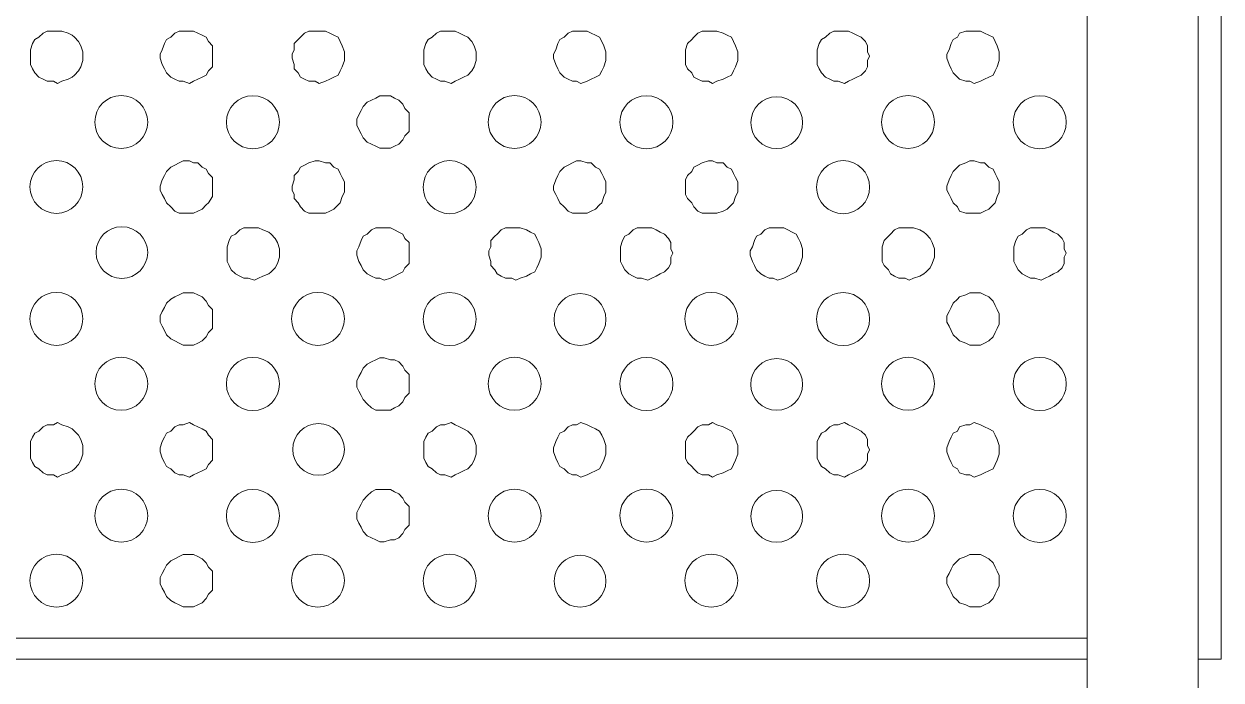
# Model space of a CAD drawing. Header units: inches. Extents: x 0.21 to 4.55, y 0.23 to 3.12.
# Drawn here: x 3.8975 to 4.1715, y 1.0512 to 1.2012 of the extents above; entities that cross this region are included whole.
import ezdxf

# ---------------------------------------------------------------- set-up
doc = ezdxf.new("R2010")
doc.units = ezdxf.units.IN
doc.header["$MEASUREMENT"] = 0
doc.layers.add('PDF_0', color=7, linetype='Continuous')
doc.layers.add('PDF_PROYECCION 2', color=7, linetype='Continuous')

msp = doc.modelspace()

# ---------------------------------------------------------------- linework, layer by layer
at = {"layer": 'PDF_0', "lineweight": 5}
msp.add_lwpolyline([(4.1662, 1.51556), (4.1662, 0.86056), (4.14082, 0.86056), (4.14082, 1.51556)], dxfattribs=at)
at = {"layer": 'PDF_PROYECCION 2', "lineweight": 5}
for points in [[(4.1662, 1.05591), (4.17147, 1.05591), (4.17147, 1.36043), (4.1662, 1.36043)], [(3.37187, 1.0607), (4.14082, 1.0607)], [(3.37187, 1.05591), (4.14082, 1.05591)]]:
    msp.add_lwpolyline(points, dxfattribs=at)
for points in [[(3.911, 1.19381), (3.911, 1.19477), (3.91052, 1.1962), (3.91004, 1.19716), (3.90908, 1.19812), (3.9086, 1.1986), (3.90765, 1.19907), (3.90621, 1.19955), (3.90525, 1.19955), (3.90429, 1.19955), (3.90286, 1.19955), (3.9019, 1.19907), (3.90094, 1.19812), (3.89999, 1.19764), (3.89951, 1.19668), (3.89903, 1.19524), (3.89903, 1.19429), (3.89903, 1.19333), (3.89903, 1.19189), (3.89951, 1.19094), (3.89999, 1.18998), (3.90094, 1.18902), (3.9019, 1.18854), (3.90286, 1.18806), (3.90429, 1.18806), (3.90525, 1.18758), (3.90621, 1.18806), (3.90765, 1.18854), (3.9086, 1.18902), (3.90908, 1.1895), (3.91004, 1.19046), (3.91052, 1.19141), (3.911, 1.19285)], [(3.94068, 1.19381), (3.94068, 1.19477), (3.94068, 1.1962), (3.93973, 1.19716), (3.93925, 1.19812), (3.93829, 1.1986), (3.93733, 1.19907), (3.93637, 1.19955), (3.93542, 1.19955), (3.93398, 1.19955), (3.93302, 1.19955), (3.93207, 1.19907), (3.93111, 1.19812), (3.93015, 1.19764), (3.92967, 1.19668), (3.92919, 1.19524), (3.92871, 1.19429), (3.92871, 1.19333), (3.92919, 1.19189), (3.92967, 1.19094), (3.93015, 1.18998), (3.93111, 1.18902), (3.93207, 1.18854), (3.93302, 1.18806), (3.93398, 1.18806), (3.93542, 1.18758), (3.93637, 1.18806), (3.93733, 1.18854), (3.93829, 1.18902), (3.93925, 1.1895), (3.93973, 1.19046), (3.94068, 1.19141), (3.94068, 1.19285)], [(3.97085, 1.19381), (3.97085, 1.19477), (3.97037, 1.1962), (3.96989, 1.19716), (3.96941, 1.19812), (3.96845, 1.1986), (3.9675, 1.19907), (3.96654, 1.19955), (3.9651, 1.19955), (3.96414, 1.19955), (3.96271, 1.19955), (3.96175, 1.19907), (3.96079, 1.19812), (3.96031, 1.19764), (3.95936, 1.19668), (3.95936, 1.19524), (3.95888, 1.19429), (3.95888, 1.19333), (3.95936, 1.19189), (3.95936, 1.19094), (3.96031, 1.18998), (3.96079, 1.18902), (3.96175, 1.18854), (3.96271, 1.18806), (3.96414, 1.18806), (3.9651, 1.18758), (3.96654, 1.18806), (3.9675, 1.18854), (3.96845, 1.18902), (3.96941, 1.1895), (3.96989, 1.19046), (3.97037, 1.19141), (3.97085, 1.19285)], [(4.00101, 1.19381), (4.00101, 1.19477), (4.00053, 1.1962), (4.00005, 1.19716), (3.9991, 1.19812), (3.99814, 1.1986), (3.99718, 1.19907), (3.99622, 1.19955), (3.99527, 1.19955), (3.99383, 1.19955), (3.99287, 1.19955), (3.99192, 1.19907), (3.99096, 1.19812), (3.99, 1.19764), (3.98952, 1.19668), (3.98904, 1.19524), (3.98904, 1.19429), (3.98904, 1.19333), (3.98904, 1.19189), (3.98952, 1.19094), (3.99, 1.18998), (3.99096, 1.18902), (3.99192, 1.18854), (3.99287, 1.18806), (3.99383, 1.18806), (3.99527, 1.18758), (3.99622, 1.18806), (3.99718, 1.18854), (3.99814, 1.18902), (3.9991, 1.1895), (4.00005, 1.19046), (4.00053, 1.19141), (4.00101, 1.19285)], [(4.0307, 1.19381), (4.0307, 1.19477), (4.03022, 1.1962), (4.02974, 1.19716), (4.02926, 1.19812), (4.0283, 1.1986), (4.02735, 1.19907), (4.02639, 1.19955), (4.02495, 1.19955), (4.02399, 1.19955), (4.02304, 1.19955), (4.02208, 1.19907), (4.02112, 1.19812), (4.02016, 1.19764), (4.01969, 1.19668), (4.01921, 1.19524), (4.01873, 1.19429), (4.01873, 1.19333), (4.01921, 1.19189), (4.01969, 1.19094), (4.02016, 1.18998), (4.02112, 1.18902), (4.02208, 1.18854), (4.02304, 1.18806), (4.02399, 1.18806), (4.02495, 1.18758), (4.02639, 1.18806), (4.02735, 1.18854), (4.0283, 1.18902), (4.02926, 1.1895), (4.02974, 1.19046), (4.03022, 1.19141), (4.0307, 1.19285)], [(4.0307, 1.19381), (4.0307, 1.19477), (4.03022, 1.1962), (4.02974, 1.19716), (4.02926, 1.19812), (4.0283, 1.1986), (4.02735, 1.19907), (4.02639, 1.19955), (4.02495, 1.19955), (4.02399, 1.19955), (4.02304, 1.19955), (4.02208, 1.19907), (4.02112, 1.19812), (4.02016, 1.19764), (4.01969, 1.19668), (4.01921, 1.19524), (4.01873, 1.19429), (4.01873, 1.19333), (4.01921, 1.19189), (4.01969, 1.19094), (4.02016, 1.18998), (4.02112, 1.18902), (4.02208, 1.18854), (4.02304, 1.18806), (4.02399, 1.18806), (4.02495, 1.18758), (4.02639, 1.18806), (4.02735, 1.18854), (4.0283, 1.18902), (4.02926, 1.1895), (4.02974, 1.19046), (4.03022, 1.19141), (4.0307, 1.19285)], [(4.06086, 1.19381), (4.06086, 1.19477), (4.06038, 1.1962), (4.0599, 1.19716), (4.05943, 1.19812), (4.05847, 1.1986), (4.05751, 1.19907), (4.05607, 1.19955), (4.05512, 1.19955), (4.05416, 1.19955), (4.05272, 1.19955), (4.05177, 1.19907), (4.05081, 1.19812), (4.05033, 1.19764), (4.04937, 1.19668), (4.04889, 1.19524), (4.04889, 1.19429), (4.04889, 1.19333), (4.04889, 1.19189), (4.04937, 1.19094), (4.05033, 1.18998), (4.05081, 1.18902), (4.05177, 1.18854), (4.05272, 1.18806), (4.05416, 1.18806), (4.05512, 1.18758), (4.05607, 1.18806), (4.05751, 1.18854), (4.05847, 1.18902), (4.05943, 1.1895), (4.0599, 1.19046), (4.06038, 1.19141), (4.06086, 1.19285)], [(4.09103, 1.19381), (4.09055, 1.19477), (4.09055, 1.1962), (4.09007, 1.19716), (4.08911, 1.19812), (4.08815, 1.1986), (4.0872, 1.19907), (4.08624, 1.19955), (4.08528, 1.19955), (4.08384, 1.19955), (4.08289, 1.19955), (4.08193, 1.19907), (4.08097, 1.19812), (4.08001, 1.19764), (4.07954, 1.19668), (4.07906, 1.19524), (4.07906, 1.19429), (4.07906, 1.19333), (4.07906, 1.19189), (4.07954, 1.19094), (4.08001, 1.18998), (4.08097, 1.18902), (4.08193, 1.18854), (4.08289, 1.18806), (4.08384, 1.18806), (4.08528, 1.18758), (4.08624, 1.18806), (4.0872, 1.18854), (4.08815, 1.18902), (4.08911, 1.1895), (4.09007, 1.19046), (4.09055, 1.19141), (4.09055, 1.19285)], [(4.12071, 1.19381), (4.12071, 1.19477), (4.12023, 1.1962), (4.11975, 1.19716), (4.11928, 1.19812), (4.11832, 1.1986), (4.11736, 1.19907), (4.1164, 1.19955), (4.11497, 1.19955), (4.11401, 1.19955), (4.11305, 1.19955), (4.11162, 1.19907), (4.11114, 1.19812), (4.11018, 1.19764), (4.1097, 1.19668), (4.10922, 1.19524), (4.10874, 1.19429), (4.10874, 1.19333), (4.10922, 1.19189), (4.1097, 1.19094), (4.11018, 1.18998), (4.11114, 1.18902), (4.11162, 1.18854), (4.11305, 1.18806), (4.11401, 1.18806), (4.11497, 1.18758), (4.1164, 1.18806), (4.11736, 1.18854), (4.11832, 1.18902), (4.11928, 1.1895), (4.11975, 1.19046), (4.12023, 1.19141), (4.12071, 1.19285)], [(3.98569, 1.17897), (3.98569, 1.17992), (3.98569, 1.18088), (3.98473, 1.18184), (3.98425, 1.1828), (3.9833, 1.18375), (3.98234, 1.18423), (3.98138, 1.18471), (3.97995, 1.18471), (3.97899, 1.18471), (3.97803, 1.18423), (3.97707, 1.18375), (3.97611, 1.18327), (3.97516, 1.18232), (3.97468, 1.18136), (3.9742, 1.1804), (3.97372, 1.17944), (3.97372, 1.17801), (3.9742, 1.17705), (3.97468, 1.17609), (3.97516, 1.17513), (3.97611, 1.17418), (3.97707, 1.1737), (3.97803, 1.17322), (3.97899, 1.17274), (3.97995, 1.17274), (3.98138, 1.17274), (3.98234, 1.17322), (3.9833, 1.1737), (3.98425, 1.17466), (3.98473, 1.17561), (3.98569, 1.17657), (3.98569, 1.17753)], [(3.94068, 1.16364), (3.94068, 1.16508), (3.94068, 1.16604), (3.93973, 1.167), (3.93925, 1.16795), (3.93829, 1.16843), (3.93733, 1.16939), (3.93637, 1.16939), (3.93542, 1.16987), (3.93398, 1.16987), (3.93302, 1.16939), (3.93207, 1.16891), (3.93111, 1.16843), (3.93015, 1.16747), (3.92967, 1.16652), (3.92919, 1.16556), (3.92871, 1.16412), (3.92871, 1.16316), (3.92919, 1.16221), (3.92967, 1.16125), (3.93015, 1.16029), (3.93111, 1.15933), (3.93207, 1.15838), (3.93302, 1.1579), (3.93398, 1.1579), (3.93542, 1.1579), (3.93637, 1.1579), (3.93733, 1.15838), (3.93829, 1.15886), (3.93925, 1.15981), (3.93973, 1.16029), (3.94068, 1.16173), (3.94068, 1.16269)], [(3.97085, 1.16364), (3.97085, 1.16508), (3.97037, 1.16604), (3.96989, 1.167), (3.96941, 1.16795), (3.96845, 1.16843), (3.9675, 1.16939), (3.96654, 1.16939), (3.9651, 1.16987), (3.96414, 1.16987), (3.96271, 1.16939), (3.96175, 1.16891), (3.96079, 1.16843), (3.96031, 1.16747), (3.95936, 1.16652), (3.95936, 1.16556), (3.95888, 1.16412), (3.95888, 1.16316), (3.95936, 1.16221), (3.95936, 1.16125), (3.96031, 1.16029), (3.96079, 1.15933), (3.96175, 1.15838), (3.96271, 1.1579), (3.96414, 1.1579), (3.9651, 1.1579), (3.96654, 1.1579), (3.9675, 1.15838), (3.96845, 1.15886), (3.96941, 1.15981), (3.96989, 1.16029), (3.97037, 1.16173), (3.97085, 1.16269)], [(4.0307, 1.16364), (4.0307, 1.16508), (4.03022, 1.16604), (4.02974, 1.167), (4.02926, 1.16795), (4.0283, 1.16843), (4.02735, 1.16939), (4.02639, 1.16939), (4.02495, 1.16987), (4.02399, 1.16987), (4.02304, 1.16939), (4.02208, 1.16891), (4.02112, 1.16843), (4.02016, 1.16747), (4.01969, 1.16652), (4.01921, 1.16556), (4.01873, 1.16412), (4.01873, 1.16316), (4.01921, 1.16221), (4.01969, 1.16125), (4.02016, 1.16029), (4.02112, 1.15933), (4.02208, 1.15838), (4.02304, 1.1579), (4.02399, 1.1579), (4.02495, 1.1579), (4.02639, 1.1579), (4.02735, 1.15838), (4.0283, 1.15886), (4.02926, 1.15981), (4.02974, 1.16029), (4.03022, 1.16173), (4.0307, 1.16269)], [(4.0307, 1.16364), (4.0307, 1.16508), (4.03022, 1.16604), (4.02974, 1.167), (4.02926, 1.16795), (4.0283, 1.16843), (4.02735, 1.16939), (4.02639, 1.16939), (4.02495, 1.16987), (4.02399, 1.16987), (4.02304, 1.16939), (4.02208, 1.16891), (4.02112, 1.16843), (4.02016, 1.16747), (4.01969, 1.16652), (4.01921, 1.16556), (4.01873, 1.16412), (4.01873, 1.16316), (4.01921, 1.16221), (4.01969, 1.16125), (4.02016, 1.16029), (4.02112, 1.15933), (4.02208, 1.15838), (4.02304, 1.1579), (4.02399, 1.1579), (4.02495, 1.1579), (4.02639, 1.1579), (4.02735, 1.15838), (4.0283, 1.15886), (4.02926, 1.15981), (4.02974, 1.16029), (4.03022, 1.16173), (4.0307, 1.16269)], [(4.06086, 1.16364), (4.06086, 1.16508), (4.06038, 1.16604), (4.0599, 1.167), (4.05943, 1.16795), (4.05847, 1.16843), (4.05751, 1.16939), (4.05607, 1.16939), (4.05512, 1.16987), (4.05416, 1.16987), (4.05272, 1.16939), (4.05177, 1.16891), (4.05081, 1.16843), (4.05033, 1.16747), (4.04937, 1.16652), (4.04889, 1.16556), (4.04889, 1.16412), (4.04889, 1.16316), (4.04889, 1.16221), (4.04937, 1.16125), (4.05033, 1.16029), (4.05081, 1.15933), (4.05177, 1.15838), (4.05272, 1.1579), (4.05416, 1.1579), (4.05512, 1.1579), (4.05607, 1.1579), (4.05751, 1.15838), (4.05847, 1.15886), (4.05943, 1.15981), (4.0599, 1.16029), (4.06038, 1.16173), (4.06086, 1.16269)], [(4.12071, 1.16364), (4.12071, 1.16508), (4.12023, 1.16604), (4.11975, 1.167), (4.11928, 1.16795), (4.11832, 1.16843), (4.11736, 1.16939), (4.1164, 1.16939), (4.11497, 1.16987), (4.11401, 1.16987), (4.11305, 1.16939), (4.11162, 1.16891), (4.11114, 1.16843), (4.11018, 1.16747), (4.1097, 1.16652), (4.10922, 1.16556), (4.10874, 1.16412), (4.10874, 1.16316), (4.10922, 1.16221), (4.1097, 1.16125), (4.11018, 1.16029), (4.11114, 1.15933), (4.11162, 1.15838), (4.11305, 1.1579), (4.11401, 1.1579), (4.11497, 1.1579), (4.1164, 1.1579), (4.11736, 1.15838), (4.11832, 1.15886), (4.11928, 1.15981), (4.11975, 1.16029), (4.12023, 1.16173), (4.12071, 1.16269)], [(3.95601, 1.1488), (3.95601, 1.14976), (3.95553, 1.15119), (3.95505, 1.15215), (3.95409, 1.15311), (3.95361, 1.15359), (3.95217, 1.15407), (3.95122, 1.15455), (3.95026, 1.15455), (3.94882, 1.15455), (3.94787, 1.15455), (3.94691, 1.15407), (3.94595, 1.15311), (3.94499, 1.15263), (3.94451, 1.15167), (3.94404, 1.15024), (3.94404, 1.14928), (3.94404, 1.14832), (3.94404, 1.14689), (3.94451, 1.14593), (3.94499, 1.14497), (3.94595, 1.14401), (3.94691, 1.14353), (3.94787, 1.14306), (3.94882, 1.14306), (3.95026, 1.14258), (3.95122, 1.14306), (3.95217, 1.14353), (3.95361, 1.14401), (3.95409, 1.14449), (3.95505, 1.14545), (3.95553, 1.14641), (3.95601, 1.14784)], [(3.98569, 1.1488), (3.98569, 1.14976), (3.98569, 1.15119), (3.98473, 1.15215), (3.98425, 1.15311), (3.9833, 1.15359), (3.98234, 1.15407), (3.98138, 1.15455), (3.97995, 1.15455), (3.97899, 1.15455), (3.97803, 1.15455), (3.97707, 1.15407), (3.97611, 1.15311), (3.97516, 1.15263), (3.97468, 1.15167), (3.9742, 1.15024), (3.97372, 1.14928), (3.97372, 1.14832), (3.9742, 1.14689), (3.97468, 1.14593), (3.97516, 1.14497), (3.97611, 1.14401), (3.97707, 1.14353), (3.97803, 1.14306), (3.97899, 1.14306), (3.97995, 1.14258), (3.98138, 1.14306), (3.98234, 1.14353), (3.9833, 1.14401), (3.98425, 1.14449), (3.98473, 1.14545), (3.98569, 1.14641), (3.98569, 1.14784)], [(4.01586, 1.1488), (4.01586, 1.14976), (4.01538, 1.15119), (4.0149, 1.15215), (4.01442, 1.15311), (4.01346, 1.15359), (4.0125, 1.15407), (4.01107, 1.15455), (4.01011, 1.15455), (4.00915, 1.15455), (4.00772, 1.15455), (4.00676, 1.15407), (4.0058, 1.15311), (4.00532, 1.15263), (4.00436, 1.15167), (4.00436, 1.15024), (4.00389, 1.14928), (4.00389, 1.14832), (4.00436, 1.14689), (4.00436, 1.14593), (4.00532, 1.14497), (4.0058, 1.14401), (4.00676, 1.14353), (4.00772, 1.14306), (4.00915, 1.14306), (4.01011, 1.14258), (4.01107, 1.14306), (4.0125, 1.14353), (4.01346, 1.14401), (4.01442, 1.14449), (4.0149, 1.14545), (4.01538, 1.14641), (4.01586, 1.14784)], [(4.04602, 1.1488), (4.04554, 1.14976), (4.04554, 1.15119), (4.04506, 1.15215), (4.0441, 1.15311), (4.04315, 1.15359), (4.04219, 1.15407), (4.04123, 1.15455), (4.04027, 1.15455), (4.03884, 1.15455), (4.03788, 1.15455), (4.03692, 1.15407), (4.03596, 1.15311), (4.03501, 1.15263), (4.03453, 1.15167), (4.03405, 1.15024), (4.03405, 1.14928), (4.03405, 1.14832), (4.03405, 1.14689), (4.03453, 1.14593), (4.03501, 1.14497), (4.03596, 1.14401), (4.03692, 1.14353), (4.03788, 1.14306), (4.03884, 1.14306), (4.04027, 1.14258), (4.04123, 1.14306), (4.04219, 1.14353), (4.04315, 1.14401), (4.0441, 1.14449), (4.04506, 1.14545), (4.04554, 1.14641), (4.04554, 1.14784)], [(4.04602, 1.1488), (4.04554, 1.14976), (4.04554, 1.15119), (4.04506, 1.15215), (4.0441, 1.15311), (4.04315, 1.15359), (4.04219, 1.15407), (4.04123, 1.15455), (4.04027, 1.15455), (4.03884, 1.15455), (4.03788, 1.15455), (4.03692, 1.15407), (4.03596, 1.15311), (4.03501, 1.15263), (4.03453, 1.15167), (4.03405, 1.15024), (4.03405, 1.14928), (4.03405, 1.14832), (4.03405, 1.14689), (4.03453, 1.14593), (4.03501, 1.14497), (4.03596, 1.14401), (4.03692, 1.14353), (4.03788, 1.14306), (4.03884, 1.14306), (4.04027, 1.14258), (4.04123, 1.14306), (4.04219, 1.14353), (4.04315, 1.14401), (4.0441, 1.14449), (4.04506, 1.14545), (4.04554, 1.14641), (4.04554, 1.14784)], [(4.07571, 1.1488), (4.07571, 1.14976), (4.07523, 1.15119), (4.07475, 1.15215), (4.07427, 1.15311), (4.07331, 1.15359), (4.07235, 1.15407), (4.0714, 1.15455), (4.06996, 1.15455), (4.069, 1.15455), (4.06804, 1.15455), (4.06709, 1.15407), (4.06613, 1.15311), (4.06517, 1.15263), (4.06469, 1.15167), (4.06421, 1.15024), (4.06374, 1.14928), (4.06374, 1.14832), (4.06421, 1.14689), (4.06469, 1.14593), (4.06517, 1.14497), (4.06613, 1.14401), (4.06709, 1.14353), (4.06804, 1.14306), (4.069, 1.14306), (4.06996, 1.14258), (4.0714, 1.14306), (4.07235, 1.14353), (4.07331, 1.14401), (4.07427, 1.14449), (4.07475, 1.14545), (4.07523, 1.14641), (4.07571, 1.14784)], [(4.10587, 1.1488), (4.10587, 1.14976), (4.10539, 1.15119), (4.10491, 1.15215), (4.10395, 1.15311), (4.10348, 1.15359), (4.10252, 1.15407), (4.10108, 1.15455), (4.10012, 1.15455), (4.09917, 1.15455), (4.09773, 1.15455), (4.09677, 1.15407), (4.09581, 1.15311), (4.09534, 1.15263), (4.09438, 1.15167), (4.0939, 1.15024), (4.0939, 1.14928), (4.0939, 1.14832), (4.0939, 1.14689), (4.09438, 1.14593), (4.09534, 1.14497), (4.09581, 1.14401), (4.09677, 1.14353), (4.09773, 1.14306), (4.09917, 1.14306), (4.10012, 1.14258), (4.10108, 1.14306), (4.10252, 1.14353), (4.10348, 1.14401), (4.10395, 1.14449), (4.10491, 1.14545), (4.10539, 1.14641), (4.10587, 1.14784)], [(4.13603, 1.1488), (4.13556, 1.14976), (4.13556, 1.15119), (4.13508, 1.15215), (4.13412, 1.15311), (4.13316, 1.15359), (4.1322, 1.15407), (4.13125, 1.15455), (4.13029, 1.15455), (4.12885, 1.15455), (4.12789, 1.15455), (4.12694, 1.15407), (4.12598, 1.15311), (4.12502, 1.15263), (4.12454, 1.15167), (4.12406, 1.15024), (4.12406, 1.14928), (4.12406, 1.14832), (4.12406, 1.14689), (4.12454, 1.14593), (4.12502, 1.14497), (4.12598, 1.14401), (4.12694, 1.14353), (4.12789, 1.14306), (4.12885, 1.14306), (4.13029, 1.14258), (4.13125, 1.14306), (4.1322, 1.14353), (4.13316, 1.14401), (4.13412, 1.14449), (4.13508, 1.14545), (4.13556, 1.14641), (4.13556, 1.14784)], [(3.94068, 1.13396), (3.94068, 1.13492), (3.94068, 1.13587), (3.93973, 1.13683), (3.93925, 1.13779), (3.93829, 1.13875), (3.93733, 1.13922), (3.93637, 1.1397), (3.93542, 1.1397), (3.93398, 1.1397), (3.93302, 1.13922), (3.93207, 1.13875), (3.93111, 1.13827), (3.93015, 1.13731), (3.92967, 1.13635), (3.92919, 1.13539), (3.92871, 1.13444), (3.92871, 1.133), (3.92919, 1.13204), (3.92967, 1.13109), (3.93015, 1.13013), (3.93111, 1.12917), (3.93207, 1.12869), (3.93302, 1.12821), (3.93398, 1.12773), (3.93542, 1.12773), (3.93637, 1.12773), (3.93733, 1.12821), (3.93829, 1.12869), (3.93925, 1.12965), (3.93973, 1.13061), (3.94068, 1.13156), (3.94068, 1.13252)], [(4.12071, 1.13396), (4.12071, 1.13492), (4.12023, 1.13587), (4.11975, 1.13683), (4.11928, 1.13779), (4.11832, 1.13875), (4.11736, 1.13922), (4.1164, 1.1397), (4.11497, 1.1397), (4.11401, 1.1397), (4.11305, 1.13922), (4.11162, 1.13875), (4.11114, 1.13827), (4.11018, 1.13731), (4.1097, 1.13635), (4.10922, 1.13539), (4.10874, 1.13444), (4.10874, 1.133), (4.10922, 1.13204), (4.1097, 1.13109), (4.11018, 1.13013), (4.11114, 1.12917), (4.11162, 1.12869), (4.11305, 1.12821), (4.11401, 1.12773), (4.11497, 1.12773), (4.1164, 1.12773), (4.11736, 1.12821), (4.11832, 1.12869), (4.11928, 1.12965), (4.11975, 1.13061), (4.12023, 1.13156), (4.12071, 1.13252)], [(3.98569, 1.11864), (3.98569, 1.12007), (3.98569, 1.12103), (3.98473, 1.12199), (3.98425, 1.12295), (3.9833, 1.1239), (3.98234, 1.12438), (3.98138, 1.12438), (3.97995, 1.12486), (3.97899, 1.12486), (3.97803, 1.12438), (3.97707, 1.1239), (3.97611, 1.12342), (3.97516, 1.12247), (3.97468, 1.12151), (3.9742, 1.12055), (3.97372, 1.11959), (3.97372, 1.11816), (3.9742, 1.1172), (3.97468, 1.11624), (3.97516, 1.11528), (3.97611, 1.11433), (3.97707, 1.11337), (3.97803, 1.11289), (3.97899, 1.11289), (3.97995, 1.11289), (3.98138, 1.11289), (3.98234, 1.11337), (3.9833, 1.11385), (3.98425, 1.11481), (3.98473, 1.11576), (3.98569, 1.11672), (3.98569, 1.11768)], [(3.911, 1.10379), (3.911, 1.10475), (3.91052, 1.10619), (3.91004, 1.10715), (3.90908, 1.1081), (3.9086, 1.10858), (3.90765, 1.10906), (3.90621, 1.10954), (3.90525, 1.11002), (3.90429, 1.10954), (3.90286, 1.10954), (3.9019, 1.10906), (3.90094, 1.1081), (3.89999, 1.10762), (3.89951, 1.10667), (3.89903, 1.10571), (3.89903, 1.10427), (3.89903, 1.10331), (3.89903, 1.10188), (3.89951, 1.10092), (3.89999, 1.09996), (3.90094, 1.09948), (3.9019, 1.09853), (3.90286, 1.09805), (3.90429, 1.09805), (3.90525, 1.09757), (3.90621, 1.09805), (3.90765, 1.09853), (3.9086, 1.09901), (3.90908, 1.09948), (3.91004, 1.10044), (3.91052, 1.1014), (3.911, 1.10284)], [(3.94068, 1.10379), (3.94068, 1.10475), (3.94068, 1.10619), (3.93973, 1.10715), (3.93925, 1.1081), (3.93829, 1.10858), (3.93733, 1.10906), (3.93637, 1.10954), (3.93542, 1.11002), (3.93398, 1.10954), (3.93302, 1.10954), (3.93207, 1.10906), (3.93111, 1.1081), (3.93015, 1.10762), (3.92967, 1.10667), (3.92919, 1.10571), (3.92871, 1.10427), (3.92871, 1.10331), (3.92919, 1.10188), (3.92967, 1.10092), (3.93015, 1.09996), (3.93111, 1.09948), (3.93207, 1.09853), (3.93302, 1.09805), (3.93398, 1.09805), (3.93542, 1.09757), (3.93637, 1.09805), (3.93733, 1.09853), (3.93829, 1.09901), (3.93925, 1.09948), (3.93973, 1.10044), (3.94068, 1.1014), (3.94068, 1.10284)], [(4.00101, 1.10379), (4.00101, 1.10475), (4.00053, 1.10619), (4.00005, 1.10715), (3.9991, 1.1081), (3.99814, 1.10858), (3.99718, 1.10906), (3.99622, 1.10954), (3.99527, 1.11002), (3.99383, 1.10954), (3.99287, 1.10954), (3.99192, 1.10906), (3.99096, 1.1081), (3.99, 1.10762), (3.98952, 1.10667), (3.98904, 1.10571), (3.98904, 1.10427), (3.98904, 1.10331), (3.98904, 1.10188), (3.98952, 1.10092), (3.99, 1.09996), (3.99096, 1.09948), (3.99192, 1.09853), (3.99287, 1.09805), (3.99383, 1.09805), (3.99527, 1.09757), (3.99622, 1.09805), (3.99718, 1.09853), (3.99814, 1.09901), (3.9991, 1.09948), (4.00005, 1.10044), (4.00053, 1.1014), (4.00101, 1.10284)], [(4.0307, 1.10379), (4.0307, 1.10475), (4.03022, 1.10619), (4.02974, 1.10715), (4.02926, 1.1081), (4.0283, 1.10858), (4.02735, 1.10906), (4.02639, 1.10954), (4.02495, 1.11002), (4.02399, 1.10954), (4.02304, 1.10954), (4.02208, 1.10906), (4.02112, 1.1081), (4.02016, 1.10762), (4.01969, 1.10667), (4.01921, 1.10571), (4.01873, 1.10427), (4.01873, 1.10331), (4.01921, 1.10188), (4.01969, 1.10092), (4.02016, 1.09996), (4.02112, 1.09948), (4.02208, 1.09853), (4.02304, 1.09805), (4.02399, 1.09805), (4.02495, 1.09757), (4.02639, 1.09805), (4.02735, 1.09853), (4.0283, 1.09901), (4.02926, 1.09948), (4.02974, 1.10044), (4.03022, 1.1014), (4.0307, 1.10284)], [(4.0307, 1.10379), (4.0307, 1.10475), (4.03022, 1.10619), (4.02974, 1.10715), (4.02926, 1.1081), (4.0283, 1.10858), (4.02735, 1.10906), (4.02639, 1.10954), (4.02495, 1.11002), (4.02399, 1.10954), (4.02304, 1.10954), (4.02208, 1.10906), (4.02112, 1.1081), (4.02016, 1.10762), (4.01969, 1.10667), (4.01921, 1.10571), (4.01873, 1.10427), (4.01873, 1.10331), (4.01921, 1.10188), (4.01969, 1.10092), (4.02016, 1.09996), (4.02112, 1.09948), (4.02208, 1.09853), (4.02304, 1.09805), (4.02399, 1.09805), (4.02495, 1.09757), (4.02639, 1.09805), (4.02735, 1.09853), (4.0283, 1.09901), (4.02926, 1.09948), (4.02974, 1.10044), (4.03022, 1.1014), (4.0307, 1.10284)], [(4.06086, 1.10379), (4.06086, 1.10475), (4.06038, 1.10619), (4.0599, 1.10715), (4.05943, 1.1081), (4.05847, 1.10858), (4.05751, 1.10906), (4.05607, 1.10954), (4.05512, 1.11002), (4.05416, 1.10954), (4.05272, 1.10954), (4.05177, 1.10906), (4.05081, 1.1081), (4.05033, 1.10762), (4.04937, 1.10667), (4.04889, 1.10571), (4.04889, 1.10427), (4.04889, 1.10331), (4.04889, 1.10188), (4.04937, 1.10092), (4.05033, 1.09996), (4.05081, 1.09948), (4.05177, 1.09853), (4.05272, 1.09805), (4.05416, 1.09805), (4.05512, 1.09757), (4.05607, 1.09805), (4.05751, 1.09853), (4.05847, 1.09901), (4.05943, 1.09948), (4.0599, 1.10044), (4.06038, 1.1014), (4.06086, 1.10284)], [(4.09103, 1.10379), (4.09055, 1.10475), (4.09055, 1.10619), (4.09007, 1.10715), (4.08911, 1.1081), (4.08815, 1.10858), (4.0872, 1.10906), (4.08624, 1.10954), (4.08528, 1.11002), (4.08384, 1.10954), (4.08289, 1.10954), (4.08193, 1.10906), (4.08097, 1.1081), (4.08001, 1.10762), (4.07954, 1.10667), (4.07906, 1.10571), (4.07906, 1.10427), (4.07906, 1.10331), (4.07906, 1.10188), (4.07954, 1.10092), (4.08001, 1.09996), (4.08097, 1.09948), (4.08193, 1.09853), (4.08289, 1.09805), (4.08384, 1.09805), (4.08528, 1.09757), (4.08624, 1.09805), (4.0872, 1.09853), (4.08815, 1.09901), (4.08911, 1.09948), (4.09007, 1.10044), (4.09055, 1.1014), (4.09055, 1.10284)], [(4.12071, 1.10379), (4.12071, 1.10475), (4.12023, 1.10619), (4.11975, 1.10715), (4.11928, 1.1081), (4.11832, 1.10858), (4.11736, 1.10906), (4.1164, 1.10954), (4.11497, 1.11002), (4.11401, 1.10954), (4.11305, 1.10954), (4.11162, 1.10906), (4.11114, 1.1081), (4.11018, 1.10762), (4.1097, 1.10667), (4.10922, 1.10571), (4.10874, 1.10427), (4.10874, 1.10331), (4.10922, 1.10188), (4.1097, 1.10092), (4.11018, 1.09996), (4.11114, 1.09948), (4.11162, 1.09853), (4.11305, 1.09805), (4.11401, 1.09805), (4.11497, 1.09757), (4.1164, 1.09805), (4.11736, 1.09853), (4.11832, 1.09901), (4.11928, 1.09948), (4.11975, 1.10044), (4.12023, 1.1014), (4.12071, 1.10284)], [(3.98569, 1.08895), (3.98569, 1.08991), (3.98569, 1.09087), (3.98473, 1.09182), (3.98425, 1.09278), (3.9833, 1.09374), (3.98234, 1.09422), (3.98138, 1.0947), (3.97995, 1.0947), (3.97899, 1.0947), (3.97803, 1.0947), (3.97707, 1.09422), (3.97611, 1.09326), (3.97516, 1.0923), (3.97468, 1.09134), (3.9742, 1.09039), (3.97372, 1.08943), (3.97372, 1.08799), (3.9742, 1.08704), (3.97468, 1.08608), (3.97516, 1.08512), (3.97611, 1.08416), (3.97707, 1.08368), (3.97803, 1.08321), (3.97899, 1.08273), (3.97995, 1.08273), (3.98138, 1.08321), (3.98234, 1.08321), (3.9833, 1.08368), (3.98425, 1.08464), (3.98473, 1.0856), (3.98569, 1.08656), (3.98569, 1.08751)], [(3.94068, 1.07363), (3.94068, 1.07507), (3.94068, 1.07602), (3.93973, 1.07698), (3.93925, 1.07794), (3.93829, 1.0789), (3.93733, 1.07937), (3.93637, 1.07985), (3.93542, 1.07985), (3.93398, 1.07985), (3.93302, 1.07937), (3.93207, 1.0789), (3.93111, 1.07842), (3.93015, 1.07746), (3.92967, 1.0765), (3.92919, 1.07554), (3.92871, 1.07459), (3.92871, 1.07315), (3.92919, 1.07219), (3.92967, 1.07124), (3.93015, 1.07028), (3.93111, 1.06932), (3.93207, 1.06884), (3.93302, 1.06836), (3.93398, 1.06788), (3.93542, 1.06788), (3.93637, 1.06788), (3.93733, 1.06836), (3.93829, 1.06884), (3.93925, 1.0698), (3.93973, 1.07076), (3.94068, 1.07171), (3.94068, 1.07267)], [(4.12071, 1.07363), (4.12071, 1.07507), (4.12023, 1.07602), (4.11975, 1.07698), (4.11928, 1.07794), (4.11832, 1.0789), (4.11736, 1.07937), (4.1164, 1.07985), (4.11497, 1.07985), (4.11401, 1.07985), (4.11305, 1.07937), (4.11162, 1.0789), (4.11114, 1.07842), (4.11018, 1.07746), (4.1097, 1.0765), (4.10922, 1.07554), (4.10874, 1.07459), (4.10874, 1.07315), (4.10922, 1.07219), (4.1097, 1.07124), (4.11018, 1.07028), (4.11114, 1.06932), (4.11162, 1.06884), (4.11305, 1.06836), (4.11401, 1.06788), (4.11497, 1.06788), (4.1164, 1.06788), (4.11736, 1.06836), (4.11832, 1.06884), (4.11928, 1.0698), (4.11975, 1.07076), (4.12023, 1.07171), (4.12071, 1.07267)]]:
    msp.add_lwpolyline(points, close=True, dxfattribs=at)
for centre, radius in [((3.9198, 1.17875), 0.00605), ((3.94994, 1.1787), 0.00607), ((4.00981, 1.17875), 0.00605), ((4.03996, 1.1787), 0.00607), ((4.03996, 1.1787), 0.00607), ((4.06979, 1.17861), 0.00593), ((4.09983, 1.17875), 0.00605), ((4.12997, 1.1787), 0.00607), ((3.90496, 1.16391), 0.00605), ((3.99495, 1.16386), 0.00607), ((4.08496, 1.16386), 0.00607), ((3.91994, 1.14891), 0.00591), ((3.90496, 1.13374), 0.00605), ((3.96481, 1.13374), 0.00605), ((3.99495, 1.1337), 0.00607), ((4.05482, 1.13374), 0.00605), ((4.08496, 1.1337), 0.00607), ((4.02478, 1.13361), 0.00593), ((4.02478, 1.13361), 0.00593), ((3.9198, 1.1189), 0.00605), ((3.94994, 1.11885), 0.00607), ((4.00981, 1.1189), 0.00605), ((4.03996, 1.11885), 0.00607), ((4.03996, 1.11885), 0.00607), ((4.06978, 1.11876), 0.00592), ((4.09983, 1.1189), 0.00605), ((4.12997, 1.11885), 0.00607), ((3.96494, 1.1039), 0.00591), ((3.9198, 1.08874), 0.00605), ((3.94994, 1.08869), 0.00607), ((4.00981, 1.08874), 0.00605), ((4.03996, 1.08877), 0.00606), ((4.06979, 1.0886), 0.00593), ((4.09983, 1.08874), 0.00605), ((4.12997, 1.08869), 0.00607), ((3.90496, 1.07389), 0.00605), ((3.96481, 1.07389), 0.00605), ((3.99495, 1.07385), 0.00607), ((4.02478, 1.07376), 0.00592), ((4.02478, 1.07376), 0.00592), ((4.05482, 1.07389), 0.00605), ((4.08496, 1.07385), 0.00607)]:
    msp.add_circle(centre, radius, dxfattribs=at)

doc.saveas('drawing.dxf')
